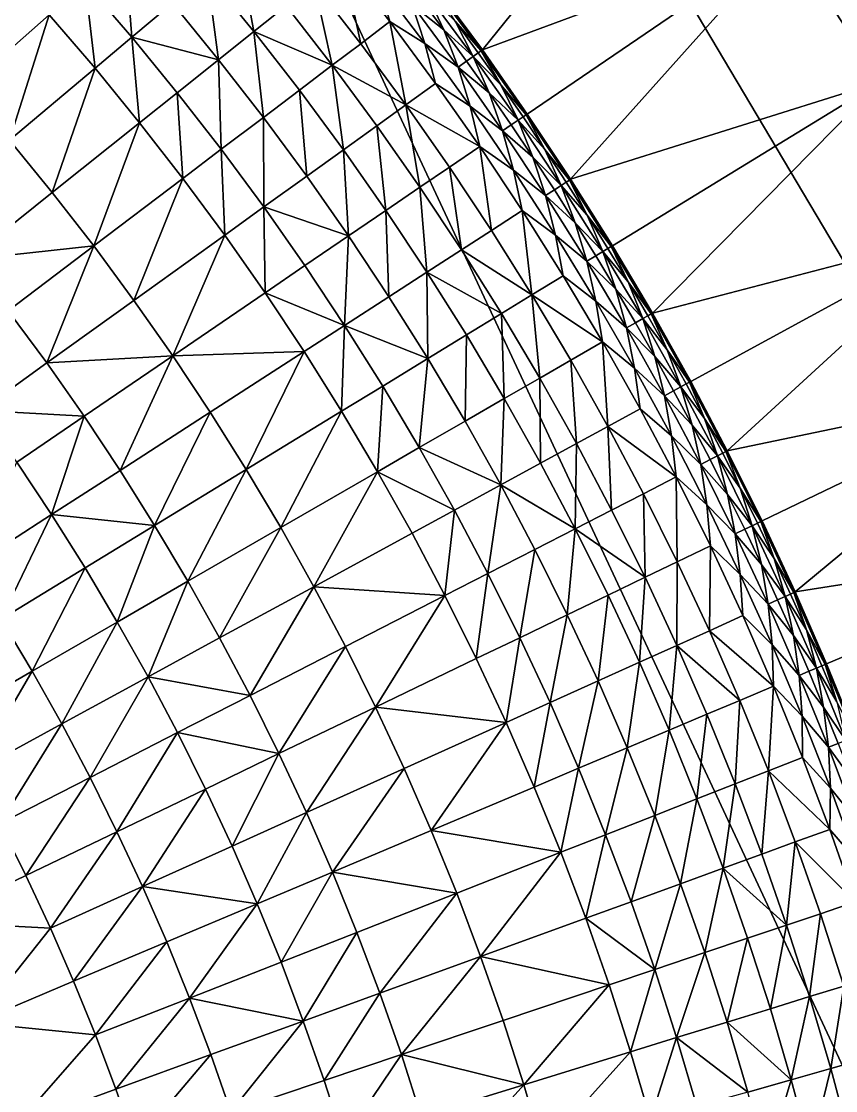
# Model space of a CAD drawing. Header units: millimetres. Extents: x -3750 to 5350, y -3750 to 3750.
# Drawn here: x 1663 to 2311, y 632 to 1482 of the extents above; entities that cross this region are included whole.
import ezdxf

# ---------------------------------------------------------------- set-up
doc = ezdxf.new("R2010")
doc.units = ezdxf.units.MM
doc.header["$MEASUREMENT"] = 0
doc.layers.add('MESH_3D', color=2, linetype='CONTINUOUS')

msp = doc.modelspace()

# ---------------------------------------------------------------- linework, layer by layer
at = {"layer": 'MESH_3D'}
for points in [[(925.34, 3634.04, 32500), (-2410.45, 2872.67, 32500), (3378.63, -1627.06, 32500)], [(925.34, 3634.04, 32500), (3634.04, -925.34, 32500), (3745.34, -186.92, 32500)], [(925.34, 3634.04, 32500), (3378.63, -1627.06, 32500), (3634.04, -925.34, 32500)], [(2618.39, 2684.5, 32500), (925.34, 3634.04, 32500), (3745.34, -186.92, 32500)], [(3378.63, -1627.06, 32500), (-2410.45, 2872.67, 32500), (-1955.38, -3199.84, 32500)], [(2478.72, 1689.96, 24400), (2346.55, 1433.95, 24200), (2272.16, 1549.13, 24200)], [(2192.11, 1660.46, 24200), (2029.85, 1459.36, 24000), (1992.83, 1509.51, 24000)], [(2192.11, 1660.46, 24200), (2272.16, 1549.13, 24200), (2029.85, 1459.36, 24000)], [(2272.16, 1549.13, 24200), (2065.6, 1408.3, 24000), (2029.85, 1459.36, 24000)], [(2272.16, 1549.13, 24200), (2100.06, 1356.37, 24000), (2065.6, 1408.3, 24000)], [(2272.16, 1549.13, 24200), (2346.55, 1433.95, 24200), (2100.06, 1356.37, 24000)], [(1745.45, 1540.36, -455.71), (1751.13, 1469.38, -506.08), (1713.96, 1512.58, -506.08)], [(1745.45, 1540.36, -455.71), (1783.31, 1496.37, -455.71), (1751.13, 1469.38, -506.08)], [(1835.92, 1540.52, -355.73), (1848.19, 1473.88, -406.77), (1810.87, 1519.5, -406.77)], [(1835.92, 1540.52, -355.73), (1873.76, 1494.27, -355.73), (1848.19, 1473.88, -406.77)], [(1647.63, 1528.77, -547.31), (1685.23, 1487.22, -547.31), (1618.53, 1428.36, -630.5)], [(1918.79, 1530.18, -238.11), (1933.07, 1464.24, -303.82), (1895.97, 1511.98, -303.82)], [(1918.79, 1530.18, -238.11), (1956.34, 1481.87, -238.11), (1933.07, 1464.24, -303.82)], [(1947.07, 1513.41, -205.25), (1956.34, 1481.87, -238.11), (1918.79, 1530.18, -238.11)], [(1810.87, 1519.5, -406.77), (1820.06, 1451.45, -455.71), (1783.31, 1496.37, -455.71)], [(1810.87, 1519.5, -406.77), (1848.19, 1473.88, -406.77), (1820.06, 1451.45, -455.71)], [(1713.96, 1512.58, -506.08), (1721.78, 1444.74, -547.31), (1685.23, 1487.22, -547.31)], [(1713.96, 1512.58, -506.08), (1751.13, 1469.38, -506.08), (1721.78, 1444.74, -547.31)], [(1895.97, 1511.98, -303.82), (1910.43, 1447.1, -355.73), (1873.76, 1494.27, -355.73)], [(1895.97, 1511.98, -303.82), (1933.07, 1464.24, -303.82), (1910.43, 1447.1, -355.73)], [(1947.07, 1513.41, -205.25), (1984.19, 1464.4, -205.25), (1956.34, 1481.87, -238.11)], [(1947.07, 1513.41, -205.25), (1973.91, 1495.18, -171.85), (1984.19, 1464.4, -205.25)], [(1991.89, 1508.8, -38.42), (1992.83, 1509.51), (2029.85, 1459.36)], [(1991.89, 1508.8, -38.42), (2029.85, 1459.36), (2028.89, 1458.67, -38.42)], [(2008.16, 1482.09, -71.93), (1991.89, 1508.8, -38.42), (2028.89, 1458.67, -38.42)], [(1992.83, 1509.51, 24000), (2029.85, 1459.36), (1992.83, 1509.51)], [(1992.83, 1509.51, 24000), (2029.85, 1459.36, 24000), (2029.85, 1459.36)], [(1980.52, 1500.18, -138.74), (1999.07, 1475.38, -138.74), (1973.91, 1495.18, -171.85)], [(1980.52, 1500.18, -138.74), (1985.75, 1504.15, -105.25), (1999.07, 1475.38, -138.74)], [(1999.07, 1475.38, -138.74), (1985.75, 1504.15, -105.25), (2022.64, 1454.18, -105.25)], [(2008.16, 1482.09, -71.93), (2022.64, 1454.18, -105.25), (1985.75, 1504.15, -105.25)], [(1783.31, 1496.37, -455.71), (1820.06, 1451.45, -455.71), (1751.13, 1469.38, -506.08)], [(1873.76, 1494.27, -355.73), (1910.43, 1447.1, -355.73), (1848.19, 1473.88, -406.77)], [(1984.19, 1464.4, -205.25), (1973.91, 1495.18, -171.85), (2010.57, 1445.5, -171.85)], [(1999.07, 1475.38, -138.74), (2010.57, 1445.5, -171.85), (1973.91, 1495.18, -171.85)], [(1685.23, 1487.22, -547.31), (1653.64, 1387.57, -630.5), (1618.53, 1428.36, -630.5)], [(1685.23, 1487.22, -547.31), (1721.78, 1444.74, -547.31), (1653.64, 1387.57, -630.5)], [(1956.34, 1481.87, -238.11), (1968.97, 1415.6, -303.82), (1933.07, 1464.24, -303.82)], [(1956.34, 1481.87, -238.11), (1992.68, 1432.64, -238.11), (1968.97, 1415.6, -303.82)], [(1984.19, 1464.4, -205.25), (1992.68, 1432.64, -238.11), (1956.34, 1481.87, -238.11)], [(2008.16, 1482.09, -71.93), (2028.89, 1458.67, -38.42), (2026.48, 1456.94, -71.93)], [(2008.16, 1482.09, -71.93), (2026.48, 1456.94, -71.93), (2022.64, 1454.18, -105.25)], [(1848.19, 1473.88, -406.77), (1855.68, 1405.62, -455.71), (1820.06, 1451.45, -455.71)], [(1848.19, 1473.88, -406.77), (1884.36, 1427.35, -406.77), (1855.68, 1405.62, -455.71)], [(1910.43, 1447.1, -355.73), (1884.36, 1427.35, -406.77), (1848.19, 1473.88, -406.77)], [(1999.07, 1475.38, -138.74), (2017.3, 1450.34, -138.74), (2010.57, 1445.5, -171.85)], [(1999.07, 1475.38, -138.74), (2022.64, 1454.18, -105.25), (2017.3, 1450.34, -138.74)], [(1751.13, 1469.38, -506.08), (1757.26, 1401.37, -547.31), (1721.78, 1444.74, -547.31)], [(1751.13, 1469.38, -506.08), (1787.22, 1425.26, -506.08), (1757.26, 1401.37, -547.31)], [(1820.06, 1451.45, -455.71), (1787.22, 1425.26, -506.08), (1751.13, 1469.38, -506.08)], [(1933.07, 1464.24, -303.82), (1968.97, 1415.6, -303.82), (1910.43, 1447.1, -355.73)], [(1984.19, 1464.4, -205.25), (2010.57, 1445.5, -171.85), (2020.08, 1414.48, -205.25)], [(1984.19, 1464.4, -205.25), (2020.08, 1414.48, -205.25), (1992.68, 1432.64, -238.11)], [(2017.3, 1450.34, -138.74), (2022.64, 1454.18, -105.25), (2035.23, 1425.08, -138.74)], [(2026.48, 1456.94, -71.93), (2044.49, 1431.56, -71.93), (2022.64, 1454.18, -105.25)], [(2035.23, 1425.08, -138.74), (2022.64, 1454.18, -105.25), (2058.26, 1403.3, -105.25)], [(2044.49, 1431.56, -71.93), (2058.26, 1403.3, -105.25), (2022.64, 1454.18, -105.25)], [(2026.48, 1456.94, -71.93), (2028.89, 1458.67, -38.42), (2044.49, 1431.56, -71.93)], [(2028.89, 1458.67, -38.42), (2029.85, 1459.36), (2065.6, 1408.3)], [(2028.89, 1458.67, -38.42), (2065.6, 1408.3), (2064.62, 1407.63, -38.42)], [(2044.49, 1431.56, -71.93), (2028.89, 1458.67, -38.42), (2064.62, 1407.63, -38.42)], [(2065.6, 1408.3, 24000), (2065.6, 1408.3), (2029.85, 1459.36)], [(2029.85, 1459.36, 24000), (2065.6, 1408.3, 24000), (2029.85, 1459.36)], [(1820.06, 1451.45, -455.71), (1822.2, 1380.26, -506.08), (1787.22, 1425.26, -506.08)], [(1820.06, 1451.45, -455.71), (1855.68, 1405.62, -455.71), (1822.2, 1380.26, -506.08)], [(1910.43, 1447.1, -355.73), (1919.36, 1379.93, -406.77), (1884.36, 1427.35, -406.77)], [(1910.43, 1447.1, -355.73), (1945.91, 1399.02, -355.73), (1919.36, 1379.93, -406.77)], [(1968.97, 1415.6, -303.82), (1945.91, 1399.02, -355.73), (1910.43, 1447.1, -355.73)], [(2017.3, 1450.34, -138.74), (2035.23, 1425.08, -138.74), (2010.57, 1445.5, -171.85)], [(1721.78, 1444.74, -547.31), (1687.72, 1345.91, -630.5), (1653.64, 1387.57, -630.5)], [(1721.78, 1444.74, -547.31), (1757.26, 1401.37, -547.31), (1687.72, 1345.91, -630.5)], [(2020.08, 1414.48, -205.25), (2010.57, 1445.5, -171.85), (2045.98, 1394.93, -171.85)], [(2035.23, 1425.08, -138.74), (2045.98, 1394.93, -171.85), (2010.57, 1445.5, -171.85)], [(1992.68, 1432.64, -238.11), (2027.78, 1382.51, -238.11), (1968.97, 1415.6, -303.82)], [(2020.08, 1414.48, -205.25), (2027.78, 1382.51, -238.11), (1992.68, 1432.64, -238.11)], [(2044.49, 1431.56, -71.93), (2064.62, 1407.63, -38.42), (2062.17, 1405.97, -71.93)], [(2044.49, 1431.56, -71.93), (2062.17, 1405.97, -71.93), (2058.26, 1403.3, -105.25)], [(2346.55, 1433.95, 24200), (2133.23, 1303.59, 24000), (2100.06, 1356.37, 24000)], [(2346.55, 1433.95, 24200), (2165.06, 1250, 24000), (2133.23, 1303.59, 24000)], [(2346.55, 1433.95, 24200), (2415.11, 1315.2, 24200), (2165.06, 1250, 24000)], [(1787.22, 1425.26, -506.08), (1791.65, 1357.13, -547.31), (1757.26, 1401.37, -547.31)], [(1787.22, 1425.26, -506.08), (1822.2, 1380.26, -506.08), (1791.65, 1357.13, -547.31)], [(1884.36, 1427.35, -406.77), (1890.14, 1358.92, -455.71), (1855.68, 1405.62, -455.71)], [(1884.36, 1427.35, -406.77), (1919.36, 1379.93, -406.77), (1890.14, 1358.92, -455.71)], [(2035.23, 1425.08, -138.74), (2058.26, 1403.3, -105.25), (2052.83, 1399.6, -138.74)], [(2035.23, 1425.08, -138.74), (2052.83, 1399.6, -138.74), (2045.98, 1394.93, -171.85)], [(1968.97, 1415.6, -303.82), (1980.19, 1350.07, -355.73), (1945.91, 1399.02, -355.73)], [(1968.97, 1415.6, -303.82), (2003.65, 1366.07, -303.82), (1980.19, 1350.07, -355.73)], [(2027.78, 1382.51, -238.11), (2003.65, 1366.07, -303.82), (1968.97, 1415.6, -303.82)], [(2020.08, 1414.48, -205.25), (2054.72, 1363.68, -205.25), (2027.78, 1382.51, -238.11)], [(2020.08, 1414.48, -205.25), (2045.98, 1394.93, -171.85), (2054.72, 1363.68, -205.25)], [(1855.68, 1405.62, -455.71), (1856.04, 1334.4, -506.08), (1822.2, 1380.26, -506.08)], [(1855.68, 1405.62, -455.71), (1890.14, 1358.92, -455.71), (1856.04, 1334.4, -506.08)], [(2052.83, 1399.6, -138.74), (2058.26, 1403.3, -105.25), (2070.12, 1373.9, -138.74)], [(2062.17, 1405.97, -71.93), (2079.54, 1380.15, -71.93), (2058.26, 1403.3, -105.25)], [(2070.12, 1373.9, -138.74), (2058.26, 1403.3, -105.25), (2092.61, 1351.55, -105.25)], [(2079.54, 1380.15, -71.93), (2092.61, 1351.55, -105.25), (2058.26, 1403.3, -105.25)], [(2062.17, 1405.97, -71.93), (2064.62, 1407.63, -38.42), (2079.54, 1380.15, -71.93)], [(2064.62, 1407.63, -38.42), (2065.6, 1408.3), (2100.06, 1356.37)], [(2064.62, 1407.63, -38.42), (2100.06, 1356.37), (2099.07, 1355.73, -38.42)], [(2079.54, 1380.15, -71.93), (2064.62, 1407.63, -38.42), (2099.07, 1355.73, -38.42)], [(2065.6, 1408.3, 24000), (2100.06, 1356.37), (2065.6, 1408.3)], [(2065.6, 1408.3, 24000), (2100.06, 1356.37, 24000), (2100.06, 1356.37)], [(1757.26, 1401.37, -547.31), (1720.75, 1303.42, -630.5), (1687.72, 1345.91, -630.5)], [(1757.26, 1401.37, -547.31), (1791.65, 1357.13, -547.31), (1720.75, 1303.42, -630.5)], [(1945.91, 1399.02, -355.73), (1953.17, 1331.65, -406.77), (1919.36, 1379.93, -406.77)], [(1945.91, 1399.02, -355.73), (1980.19, 1350.07, -355.73), (1953.17, 1331.65, -406.77)], [(2052.83, 1399.6, -138.74), (2070.12, 1373.9, -138.74), (2045.98, 1394.93, -171.85)], [(2054.72, 1363.68, -205.25), (2045.98, 1394.93, -171.85), (2080.12, 1343.49, -171.85)], [(2070.12, 1373.9, -138.74), (2080.12, 1343.49, -171.85), (2045.98, 1394.93, -171.85)], [(1653.64, 1387.57, -630.5), (1687.72, 1345.91, -630.5), (1621.03, 1292.73, -698.41)], [(1822.2, 1380.26, -506.08), (1824.93, 1312.04, -547.31), (1791.65, 1357.13, -547.31)], [(1822.2, 1380.26, -506.08), (1856.04, 1334.4, -506.08), (1824.93, 1312.04, -547.31)], [(1919.36, 1379.93, -406.77), (1923.43, 1311.37, -455.71), (1890.14, 1358.92, -455.71)], [(1919.36, 1379.93, -406.77), (1953.17, 1331.65, -406.77), (1923.43, 1311.37, -455.71)], [(2027.78, 1382.51, -238.11), (2037.09, 1315.69, -303.82), (2003.65, 1366.07, -303.82)], [(2027.78, 1382.51, -238.11), (2061.61, 1331.53, -238.11), (2037.09, 1315.69, -303.82)], [(2054.72, 1363.68, -205.25), (2061.61, 1331.53, -238.11), (2027.78, 1382.51, -238.11)], [(2079.54, 1380.15, -71.93), (2096.58, 1354.12, -71.93), (2092.61, 1351.55, -105.25)], [(2079.54, 1380.15, -71.93), (2099.07, 1355.73, -38.42), (2096.58, 1354.12, -71.93)], [(2070.12, 1373.9, -138.74), (2092.61, 1351.55, -105.25), (2087.09, 1347.98, -138.74)], [(2070.12, 1373.9, -138.74), (2087.09, 1347.98, -138.74), (2080.12, 1343.49, -171.85)], [(2003.65, 1366.07, -303.82), (2013.23, 1300.28, -355.73), (1980.19, 1350.07, -355.73)], [(2003.65, 1366.07, -303.82), (2037.09, 1315.69, -303.82), (2013.23, 1300.28, -355.73)], [(2054.72, 1363.68, -205.25), (2088.08, 1312.03, -205.25), (2061.61, 1331.53, -238.11)], [(2054.72, 1363.68, -205.25), (2080.12, 1343.49, -171.85), (2088.08, 1312.03, -205.25)], [(1791.65, 1357.13, -547.31), (1752.71, 1260.11, -630.5), (1720.75, 1303.42, -630.5)], [(1791.65, 1357.13, -547.31), (1824.93, 1312.04, -547.31), (1752.71, 1260.11, -630.5)], [(1890.14, 1358.92, -455.71), (1923.43, 1311.37, -455.71), (1856.04, 1334.4, -506.08)], [(2096.58, 1354.12, -71.93), (2113.3, 1327.88, -71.93), (2092.61, 1351.55, -105.25)], [(2096.58, 1354.12, -71.93), (2099.07, 1355.73, -38.42), (2113.3, 1327.88, -71.93)], [(2099.07, 1355.73, -38.42), (2100.06, 1356.37), (2132.22, 1302.97, -38.42)], [(2113.3, 1327.88, -71.93), (2099.07, 1355.73, -38.42), (2132.22, 1302.97, -38.42)], [(2132.22, 1302.97, -38.42), (2100.06, 1356.37), (2133.23, 1303.59)], [(2133.23, 1303.59, 24000), (2133.23, 1303.59), (2100.06, 1356.37)], [(2100.06, 1356.37, 24000), (2133.23, 1303.59, 24000), (2100.06, 1356.37)], [(1687.72, 1345.91, -630.5), (1720.75, 1303.42, -630.5), (1621.03, 1292.73, -698.41)], [(1980.19, 1350.07, -355.73), (1985.76, 1282.54, -406.77), (1953.17, 1331.65, -406.77)], [(1980.19, 1350.07, -355.73), (2013.23, 1300.28, -355.73), (1985.76, 1282.54, -406.77)], [(2087.09, 1347.98, -138.74), (2103.73, 1321.86, -138.74), (2080.12, 1343.49, -171.85)], [(2087.09, 1347.98, -138.74), (2092.61, 1351.55, -105.25), (2103.73, 1321.86, -138.74)], [(2103.73, 1321.86, -138.74), (2092.61, 1351.55, -105.25), (2125.65, 1298.96, -105.25)], [(2113.3, 1327.88, -71.93), (2125.65, 1298.96, -105.25), (2092.61, 1351.55, -105.25)], [(2088.08, 1312.03, -205.25), (2080.12, 1343.49, -171.85), (2112.97, 1291.21, -171.85)], [(2103.73, 1321.86, -138.74), (2112.97, 1291.21, -171.85), (2080.12, 1343.49, -171.85)], [(1856.04, 1334.4, -506.08), (1857.07, 1266.13, -547.31), (1824.93, 1312.04, -547.31)], [(1856.04, 1334.4, -506.08), (1888.73, 1287.72, -506.08), (1857.07, 1266.13, -547.31)], [(1923.43, 1311.37, -455.71), (1888.73, 1287.72, -506.08), (1856.04, 1334.4, -506.08)], [(1953.17, 1331.65, -406.77), (1955.53, 1263.01, -455.71), (1923.43, 1311.37, -455.71)], [(1953.17, 1331.65, -406.77), (1985.76, 1282.54, -406.77), (1955.53, 1263.01, -455.71)], [(2061.61, 1331.53, -238.11), (2069.26, 1264.5, -303.82), (2037.09, 1315.69, -303.82)], [(2061.61, 1331.53, -238.11), (2094.17, 1279.72, -238.11), (2069.26, 1264.5, -303.82)], [(2088.08, 1312.03, -205.25), (2094.17, 1279.72, -238.11), (2061.61, 1331.53, -238.11)], [(2113.3, 1327.88, -71.93), (2132.22, 1302.97, -38.42), (2129.69, 1301.43, -71.93)], [(2113.3, 1327.88, -71.93), (2129.69, 1301.43, -71.93), (2125.65, 1298.96, -105.25)], [(2103.73, 1321.86, -138.74), (2125.65, 1298.96, -105.25), (2120.05, 1295.53, -138.74)], [(2103.73, 1321.86, -138.74), (2120.05, 1295.53, -138.74), (2112.97, 1291.21, -171.85)], [(1824.93, 1312.04, -547.31), (1783.58, 1216.02, -630.5), (1752.71, 1260.11, -630.5)], [(1824.93, 1312.04, -547.31), (1857.07, 1266.13, -547.31), (1783.58, 1216.02, -630.5)], [(1923.43, 1311.37, -455.71), (1920.25, 1240.23, -506.08), (1888.73, 1287.72, -506.08)], [(1923.43, 1311.37, -455.71), (1955.53, 1263.01, -455.71), (1920.25, 1240.23, -506.08)], [(2037.09, 1315.69, -303.82), (2069.26, 1264.5, -303.82), (2013.23, 1300.28, -355.73)], [(2088.08, 1312.03, -205.25), (2120.14, 1259.56, -205.25), (2094.17, 1279.72, -238.11)], [(2088.08, 1312.03, -205.25), (2112.97, 1291.21, -171.85), (2120.14, 1259.56, -205.25)], [(2415.11, 1315.2, 24200), (2195.55, 1195.63, 24000), (2165.06, 1250, 24000)], [(2415.11, 1315.2, 24200), (2224.68, 1140.53, 24000), (2195.55, 1195.63, 24000)], [(2415.11, 1315.2, 24200), (2477.66, 1193.18, 24200), (2224.68, 1140.53, 24000)], [(1720.75, 1303.42, -630.5), (1652.75, 1251.91, -698.41), (1621.03, 1292.73, -698.41)], [(1720.75, 1303.42, -630.5), (1683.45, 1210.32, -698.41), (1652.75, 1251.91, -698.41)], [(1720.75, 1303.42, -630.5), (1752.71, 1260.11, -630.5), (1683.45, 1210.32, -698.41)], [(2129.69, 1301.43, -71.93), (2145.75, 1274.78, -71.93), (2125.65, 1298.96, -105.25)], [(2129.69, 1301.43, -71.93), (2132.22, 1302.97, -38.42), (2145.75, 1274.78, -71.93)], [(2132.22, 1302.97, -38.42), (2133.23, 1303.59), (2165.06, 1250)], [(2132.22, 1302.97, -38.42), (2165.06, 1250), (2164.04, 1249.41, -38.42)], [(2145.75, 1274.78, -71.93), (2132.22, 1302.97, -38.42), (2164.04, 1249.41, -38.42)], [(2133.23, 1303.59, 24000), (2165.06, 1250, 24000), (2165.06, 1250)], [(2133.23, 1303.59, 24000), (2165.06, 1250), (2133.23, 1303.59)], [(2013.23, 1300.28, -355.73), (2045.02, 1249.69, -355.73), (1985.76, 1282.54, -406.77)], [(2069.26, 1264.5, -303.82), (2045.02, 1249.69, -355.73), (2013.23, 1300.28, -355.73)], [(2120.05, 1295.53, -138.74), (2136.03, 1269, -138.74), (2112.97, 1291.21, -171.85)], [(2120.05, 1295.53, -138.74), (2125.65, 1298.96, -105.25), (2136.03, 1269, -138.74)], [(2136.03, 1269, -138.74), (2125.65, 1298.96, -105.25), (2157.38, 1245.56, -105.25)], [(2145.75, 1274.78, -71.93), (2157.38, 1245.56, -105.25), (2125.65, 1298.96, -105.25)], [(1888.73, 1287.72, -506.08), (1920.25, 1240.23, -506.08), (1857.07, 1266.13, -547.31)], [(2120.14, 1259.56, -205.25), (2112.97, 1291.21, -171.85), (2144.5, 1238.13, -171.85)], [(2136.03, 1269, -138.74), (2144.5, 1238.13, -171.85), (2112.97, 1291.21, -171.85)], [(1985.76, 1282.54, -406.77), (1986.41, 1213.87, -455.71), (1955.53, 1263.01, -455.71)], [(1985.76, 1282.54, -406.77), (2017.12, 1232.63, -406.77), (1986.41, 1213.87, -455.71)], [(2045.02, 1249.69, -355.73), (2017.12, 1232.63, -406.77), (1985.76, 1282.54, -406.77)], [(2094.17, 1279.72, -238.11), (2125.42, 1227.11, -238.11), (2069.26, 1264.5, -303.82)], [(2120.14, 1259.56, -205.25), (2125.42, 1227.11, -238.11), (2094.17, 1279.72, -238.11)], [(2136.03, 1269, -138.74), (2151.69, 1242.28, -138.74), (2144.5, 1238.13, -171.85)], [(2136.03, 1269, -138.74), (2157.38, 1245.56, -105.25), (2151.69, 1242.28, -138.74)], [(2145.75, 1274.78, -71.93), (2164.04, 1249.41, -38.42), (2161.48, 1247.93, -71.93)], [(2145.75, 1274.78, -71.93), (2161.48, 1247.93, -71.93), (2157.38, 1245.56, -105.25)], [(1752.71, 1260.11, -630.5), (1783.58, 1216.02, -630.5), (1683.45, 1210.32, -698.41)], [(1857.07, 1266.13, -547.31), (1888.06, 1219.44, -547.31), (1783.58, 1216.02, -630.5)], [(1920.25, 1240.23, -506.08), (1888.06, 1219.44, -547.31), (1857.07, 1266.13, -547.31)], [(1955.53, 1263.01, -455.71), (1986.41, 1213.87, -455.71), (1920.25, 1240.23, -506.08)], [(2069.26, 1264.5, -303.82), (2075.54, 1198.31, -355.73), (2045.02, 1249.69, -355.73)], [(2069.26, 1264.5, -303.82), (2100.14, 1212.52, -303.82), (2075.54, 1198.31, -355.73)], [(2125.42, 1227.11, -238.11), (2100.14, 1212.52, -303.82), (2069.26, 1264.5, -303.82)], [(2120.14, 1259.56, -205.25), (2144.5, 1238.13, -171.85), (2150.88, 1206.31, -205.25)], [(2120.14, 1259.56, -205.25), (2150.88, 1206.31, -205.25), (2125.42, 1227.11, -238.11)], [(1652.75, 1251.91, -698.41), (1683.45, 1210.32, -698.41), (1630.84, 1172.49, -744.25)], [(2045.02, 1249.69, -355.73), (2047.22, 1181.96, -406.77), (2017.12, 1232.63, -406.77)], [(2045.02, 1249.69, -355.73), (2075.54, 1198.31, -355.73), (2047.22, 1181.96, -406.77)], [(2151.69, 1242.28, -138.74), (2167, 1215.36, -138.74), (2144.5, 1238.13, -171.85)], [(2151.69, 1242.28, -138.74), (2157.38, 1245.56, -105.25), (2167, 1215.36, -138.74)], [(2161.48, 1247.93, -71.93), (2176.86, 1220.89, -71.93), (2157.38, 1245.56, -105.25)], [(2167, 1215.36, -138.74), (2157.38, 1245.56, -105.25), (2187.76, 1191.39, -105.25)], [(2176.86, 1220.89, -71.93), (2187.76, 1191.39, -105.25), (2157.38, 1245.56, -105.25)], [(2161.48, 1247.93, -71.93), (2164.04, 1249.41, -38.42), (2176.86, 1220.89, -71.93)], [(2164.04, 1249.41, -38.42), (2165.06, 1250), (2195.55, 1195.63)], [(2164.04, 1249.41, -38.42), (2195.55, 1195.63), (2194.52, 1195.07, -38.42)], [(2176.86, 1220.89, -71.93), (2164.04, 1249.41, -38.42), (2194.52, 1195.07, -38.42)], [(2195.55, 1195.63, 24000), (2195.55, 1195.63), (2165.06, 1250)], [(2165.06, 1250, 24000), (2195.55, 1195.63, 24000), (2165.06, 1250)], [(1920.25, 1240.23, -506.08), (1917.88, 1171.99, -547.31), (1888.06, 1219.44, -547.31)], [(1920.25, 1240.23, -506.08), (1950.57, 1191.97, -506.08), (1917.88, 1171.99, -547.31)], [(1986.41, 1213.87, -455.71), (1950.57, 1191.97, -506.08), (1920.25, 1240.23, -506.08)], [(2150.88, 1206.31, -205.25), (2144.5, 1238.13, -171.85), (2174.71, 1184.28, -171.85)], [(2167, 1215.36, -138.74), (2174.71, 1184.28, -171.85), (2144.5, 1238.13, -171.85)], [(2017.12, 1232.63, -406.77), (2016.05, 1163.97, -455.71), (1986.41, 1213.87, -455.71)], [(2017.12, 1232.63, -406.77), (2047.22, 1181.96, -406.77), (2016.05, 1163.97, -455.71)], [(2125.42, 1227.11, -238.11), (2129.71, 1159.78, -303.82), (2100.14, 1212.52, -303.82)], [(2125.42, 1227.11, -238.11), (2155.35, 1173.74, -238.11), (2129.71, 1159.78, -303.82)], [(2150.88, 1206.31, -205.25), (2155.35, 1173.74, -238.11), (2125.42, 1227.11, -238.11)], [(1783.58, 1216.02, -630.5), (1713.1, 1167.97, -698.41), (1683.45, 1210.32, -698.41)], [(1783.58, 1216.02, -630.5), (1741.69, 1124.9, -698.41), (1713.1, 1167.97, -698.41)], [(1783.58, 1216.02, -630.5), (1813.34, 1171.18, -630.5), (1741.69, 1124.9, -698.41)], [(1888.06, 1219.44, -547.31), (1813.34, 1171.18, -630.5), (1783.58, 1216.02, -630.5)], [(1888.06, 1219.44, -547.31), (1841.97, 1125.61, -630.5), (1813.34, 1171.18, -630.5)], [(1888.06, 1219.44, -547.31), (1917.88, 1171.99, -547.31), (1841.97, 1125.61, -630.5)], [(2176.86, 1220.89, -71.93), (2191.92, 1193.65, -71.93), (2187.76, 1191.39, -105.25)], [(2176.86, 1220.89, -71.93), (2194.52, 1195.07, -38.42), (2191.92, 1193.65, -71.93)], [(1683.45, 1210.32, -698.41), (1713.1, 1167.97, -698.41), (1630.84, 1172.49, -744.25)], [(1986.41, 1213.87, -455.71), (1979.68, 1142.97, -506.08), (1950.57, 1191.97, -506.08)], [(1986.41, 1213.87, -455.71), (2016.05, 1163.97, -455.71), (1979.68, 1142.97, -506.08)], [(2100.14, 1212.52, -303.82), (2104.77, 1146.2, -355.73), (2075.54, 1198.31, -355.73)], [(2100.14, 1212.52, -303.82), (2129.71, 1159.78, -303.82), (2104.77, 1146.2, -355.73)], [(2167, 1215.36, -138.74), (2181.99, 1188.25, -138.74), (2174.71, 1184.28, -171.85)], [(2167, 1215.36, -138.74), (2187.76, 1191.39, -105.25), (2181.99, 1188.25, -138.74)], [(2150.88, 1206.31, -205.25), (2180.29, 1152.32, -205.25), (2155.35, 1173.74, -238.11)], [(2150.88, 1206.31, -205.25), (2174.71, 1184.28, -171.85), (2180.29, 1152.32, -205.25)], [(1950.57, 1191.97, -506.08), (1946.5, 1123.81, -547.31), (1917.88, 1171.99, -547.31)], [(1950.57, 1191.97, -506.08), (1979.68, 1142.97, -506.08), (1946.5, 1123.81, -547.31)], [(2075.54, 1198.31, -355.73), (2076.05, 1130.56, -406.77), (2047.22, 1181.96, -406.77)], [(2075.54, 1198.31, -355.73), (2104.77, 1146.2, -355.73), (2076.05, 1130.56, -406.77)], [(2181.99, 1188.25, -138.74), (2187.76, 1191.39, -105.25), (2196.63, 1160.95, -138.74)], [(2191.92, 1193.65, -71.93), (2206.63, 1166.24, -71.93), (2187.76, 1191.39, -105.25)], [(2196.63, 1160.95, -138.74), (2187.76, 1191.39, -105.25), (2216.78, 1136.48, -105.25)], [(2206.63, 1166.24, -71.93), (2216.78, 1136.48, -105.25), (2187.76, 1191.39, -105.25)], [(2191.92, 1193.65, -71.93), (2194.52, 1195.07, -38.42), (2206.63, 1166.24, -71.93)], [(2194.52, 1195.07, -38.42), (2195.55, 1195.63), (2224.68, 1140.53)], [(2194.52, 1195.07, -38.42), (2224.68, 1140.53), (2223.63, 1139.99, -38.42)], [(2206.63, 1166.24, -71.93), (2194.52, 1195.07, -38.42), (2223.63, 1139.99, -38.42)], [(2195.55, 1195.63, 24000), (2224.68, 1140.53, 24000), (2224.68, 1140.53)], [(2195.55, 1195.63, 24000), (2224.68, 1140.53), (2195.55, 1195.63)], [(2477.66, 1193.18, 24200), (2252.42, 1084.71, 24000), (2224.68, 1140.53, 24000)], [(2477.66, 1193.18, 24200), (2278.76, 1028.22, 24000), (2252.42, 1084.71, 24000)], [(2477.66, 1193.18, 24200), (2534.06, 1068.2, 24200), (2278.76, 1028.22, 24000)], [(2181.99, 1188.25, -138.74), (2196.63, 1160.95, -138.74), (2174.71, 1184.28, -171.85)], [(2180.29, 1152.32, -205.25), (2174.71, 1184.28, -171.85), (2203.55, 1129.7, -171.85)], [(2196.63, 1160.95, -138.74), (2203.55, 1129.7, -171.85), (2174.71, 1184.28, -171.85)], [(2047.22, 1181.96, -406.77), (2044.45, 1113.35, -455.71), (2016.05, 1163.97, -455.71)], [(2047.22, 1181.96, -406.77), (2076.05, 1130.56, -406.77), (2044.45, 1113.35, -455.71)], [(2155.35, 1173.74, -238.11), (2183.95, 1119.64, -238.11), (2129.71, 1159.78, -303.82)], [(2180.29, 1152.32, -205.25), (2183.95, 1119.64, -238.11), (2155.35, 1173.74, -238.11)], [(1713.1, 1167.97, -698.41), (1659.56, 1131.47, -744.25), (1630.84, 1172.49, -744.25)], [(1713.1, 1167.97, -698.41), (1687.25, 1089.74, -744.25), (1659.56, 1131.47, -744.25)], [(1713.1, 1167.97, -698.41), (1741.69, 1124.9, -698.41), (1687.25, 1089.74, -744.25)], [(1813.34, 1171.18, -630.5), (1769.19, 1081.13, -698.41), (1741.69, 1124.9, -698.41)], [(1813.34, 1171.18, -630.5), (1841.97, 1125.61, -630.5), (1769.19, 1081.13, -698.41)], [(1917.88, 1171.99, -547.31), (1869.46, 1079.34, -630.5), (1841.97, 1125.61, -630.5)], [(1917.88, 1171.99, -547.31), (1946.5, 1123.81, -547.31), (1869.46, 1079.34, -630.5)], [(2206.63, 1166.24, -71.93), (2220.99, 1138.64, -71.93), (2216.78, 1136.48, -105.25)], [(2206.63, 1166.24, -71.93), (2223.63, 1139.99, -38.42), (2220.99, 1138.64, -71.93)], [(2016.05, 1163.97, -455.71), (2044.45, 1113.35, -455.71), (1979.68, 1142.97, -506.08)], [(2129.71, 1159.78, -303.82), (2132.69, 1093.37, -355.73), (2104.77, 1146.2, -355.73)], [(2129.71, 1159.78, -303.82), (2157.97, 1106.32, -303.82), (2132.69, 1093.37, -355.73)], [(2183.95, 1119.64, -238.11), (2157.97, 1106.32, -303.82), (2129.71, 1159.78, -303.82)], [(2196.63, 1160.95, -138.74), (2216.78, 1136.48, -105.25), (2210.93, 1133.48, -138.74)], [(2196.63, 1160.95, -138.74), (2210.93, 1133.48, -138.74), (2203.55, 1129.7, -171.85)], [(2180.29, 1152.32, -205.25), (2203.55, 1129.7, -171.85), (2208.34, 1097.6, -205.25)], [(2180.29, 1152.32, -205.25), (2208.34, 1097.6, -205.25), (2183.95, 1119.64, -238.11)], [(1979.68, 1142.97, -506.08), (2007.56, 1093.26, -506.08), (1946.5, 1123.81, -547.31)], [(2044.45, 1113.35, -455.71), (2007.56, 1093.26, -506.08), (1979.68, 1142.97, -506.08)], [(2104.77, 1146.2, -355.73), (2103.59, 1078.45, -406.77), (2076.05, 1130.56, -406.77)], [(2104.77, 1146.2, -355.73), (2132.69, 1093.37, -355.73), (2103.59, 1078.45, -406.77)], [(2220.99, 1138.64, -71.93), (2223.63, 1139.99, -38.42), (2235.01, 1110.86, -71.93)], [(2223.63, 1139.99, -38.42), (2224.68, 1140.53), (2252.42, 1084.71)], [(2223.63, 1139.99, -38.42), (2252.42, 1084.71), (2251.36, 1084.2, -38.42)], [(2235.01, 1110.86, -71.93), (2223.63, 1139.99, -38.42), (2251.36, 1084.2, -38.42)], [(2224.68, 1140.53, 24000), (2252.42, 1084.71, 24000), (2252.42, 1084.71)], [(2224.68, 1140.53, 24000), (2252.42, 1084.71), (2224.68, 1140.53)], [(1659.56, 1131.47, -744.25), (1687.25, 1089.74, -744.25), (1621.57, 1047.32, -794.3)], [(2210.93, 1133.48, -138.74), (2224.89, 1105.83, -138.74), (2203.55, 1129.7, -171.85)], [(2210.93, 1133.48, -138.74), (2216.78, 1136.48, -105.25), (2224.89, 1105.83, -138.74)], [(2220.99, 1138.64, -71.93), (2235.01, 1110.86, -71.93), (2216.78, 1136.48, -105.25)], [(2224.89, 1105.83, -138.74), (2216.78, 1136.48, -105.25), (2244.42, 1080.86, -105.25)], [(2235.01, 1110.86, -71.93), (2244.42, 1080.86, -105.25), (2216.78, 1136.48, -105.25)], [(1741.69, 1124.9, -698.41), (1769.19, 1081.13, -698.41), (1687.25, 1089.74, -744.25)], [(1841.97, 1125.61, -630.5), (1795.6, 1036.69, -698.41), (1769.19, 1081.13, -698.41)], [(1841.97, 1125.61, -630.5), (1869.46, 1079.34, -630.5), (1795.6, 1036.69, -698.41)], [(1946.5, 1123.81, -547.31), (1895.79, 1032.39, -630.5), (1869.46, 1079.34, -630.5)], [(1946.5, 1123.81, -547.31), (1973.91, 1074.94, -547.31), (1895.79, 1032.39, -630.5)], [(2007.56, 1093.26, -506.08), (1973.91, 1074.94, -547.31), (1946.5, 1123.81, -547.31)], [(2076.05, 1130.56, -406.77), (2103.59, 1078.45, -406.77), (2044.45, 1113.35, -455.71)], [(2208.34, 1097.6, -205.25), (2203.55, 1129.7, -171.85), (2231.03, 1074.41, -171.85)], [(2224.89, 1105.83, -138.74), (2231.03, 1074.41, -171.85), (2203.55, 1129.7, -171.85)], [(2183.95, 1119.64, -238.11), (2184.88, 1052.18, -303.82), (2157.97, 1106.32, -303.82)], [(2183.95, 1119.64, -238.11), (2211.18, 1064.85, -238.11), (2184.88, 1052.18, -303.82)], [(2208.34, 1097.6, -205.25), (2211.18, 1064.85, -238.11), (2183.95, 1119.64, -238.11)], [(2044.45, 1113.35, -455.71), (2034.2, 1042.87, -506.08), (2007.56, 1093.26, -506.08)], [(2044.45, 1113.35, -455.71), (2071.57, 1062.03, -455.71), (2034.2, 1042.87, -506.08)], [(2103.59, 1078.45, -406.77), (2071.57, 1062.03, -455.71), (2044.45, 1113.35, -455.71)], [(2157.97, 1106.32, -303.82), (2159.29, 1039.86, -355.73), (2132.69, 1093.37, -355.73)], [(2157.97, 1106.32, -303.82), (2184.88, 1052.18, -303.82), (2159.29, 1039.86, -355.73)], [(2224.89, 1105.83, -138.74), (2238.5, 1078.01, -138.74), (2231.03, 1074.41, -171.85)], [(2224.89, 1105.83, -138.74), (2244.42, 1080.86, -105.25), (2238.5, 1078.01, -138.74)], [(2235.01, 1110.86, -71.93), (2248.69, 1082.91, -71.93), (2244.42, 1080.86, -105.25)], [(2235.01, 1110.86, -71.93), (2251.36, 1084.2, -38.42), (2248.69, 1082.91, -71.93)], [(2208.34, 1097.6, -205.25), (2235.02, 1042.2, -205.25), (2211.18, 1064.85, -238.11)], [(2208.34, 1097.6, -205.25), (2231.03, 1074.41, -171.85), (2235.02, 1042.2, -205.25)], [(1687.25, 1089.74, -744.25), (1647.17, 1006.57, -794.3), (1621.57, 1047.32, -794.3)], [(1687.25, 1089.74, -744.25), (1713.9, 1047.34, -744.25), (1647.17, 1006.57, -794.3)], [(1769.19, 1081.13, -698.41), (1713.9, 1047.34, -744.25), (1687.25, 1089.74, -744.25)], [(2007.56, 1093.26, -506.08), (2000.1, 1025.39, -547.31), (1973.91, 1074.94, -547.31)], [(2007.56, 1093.26, -506.08), (2034.2, 1042.87, -506.08), (2000.1, 1025.39, -547.31)], [(2132.69, 1093.37, -355.73), (2159.29, 1039.86, -355.73), (2103.59, 1078.45, -406.77)], [(1769.19, 1081.13, -698.41), (1739.47, 1004.29, -744.25), (1713.9, 1047.34, -744.25)], [(1769.19, 1081.13, -698.41), (1795.6, 1036.69, -698.41), (1739.47, 1004.29, -744.25)], [(2238.5, 1078.01, -138.74), (2244.42, 1080.86, -105.25), (2251.77, 1050.02, -138.74)], [(2248.69, 1082.91, -71.93), (2262.01, 1054.79, -71.93), (2244.42, 1080.86, -105.25)], [(2251.77, 1050.02, -138.74), (2244.42, 1080.86, -105.25), (2270.67, 1024.57, -105.25)], [(2262.01, 1054.79, -71.93), (2270.67, 1024.57, -105.25), (2244.42, 1080.86, -105.25)], [(2248.69, 1082.91, -71.93), (2251.36, 1084.2, -38.42), (2262.01, 1054.79, -71.93)], [(2251.36, 1084.2, -38.42), (2252.42, 1084.71), (2277.69, 1027.73, -38.42)], [(2262.01, 1054.79, -71.93), (2251.36, 1084.2, -38.42), (2277.69, 1027.73, -38.42)], [(2277.69, 1027.73, -38.42), (2252.42, 1084.71), (2278.76, 1028.22)], [(2252.42, 1084.71, 24000), (2278.76, 1028.22, 24000), (2278.76, 1028.22)], [(2252.42, 1084.71, 24000), (2278.76, 1028.22), (2252.42, 1084.71)], [(1869.46, 1079.34, -630.5), (1820.88, 991.6, -698.41), (1795.6, 1036.69, -698.41)], [(1869.46, 1079.34, -630.5), (1895.79, 1032.39, -630.5), (1820.88, 991.6, -698.41)], [(1973.91, 1074.94, -547.31), (2000.1, 1025.39, -547.31), (1895.79, 1032.39, -630.5)], [(2103.59, 1078.45, -406.77), (2097.4, 1010.06, -455.71), (2071.57, 1062.03, -455.71)], [(2103.59, 1078.45, -406.77), (2129.82, 1025.67, -406.77), (2097.4, 1010.06, -455.71)], [(2159.29, 1039.86, -355.73), (2129.82, 1025.67, -406.77), (2103.59, 1078.45, -406.77)], [(2238.5, 1078.01, -138.74), (2251.77, 1050.02, -138.74), (2231.03, 1074.41, -171.85)], [(2235.02, 1042.2, -205.25), (2231.03, 1074.41, -171.85), (2257.13, 1018.45, -171.85)], [(2251.77, 1050.02, -138.74), (2257.13, 1018.45, -171.85), (2231.03, 1074.41, -171.85)], [(2211.18, 1064.85, -238.11), (2210.43, 997.38, -303.82), (2184.88, 1052.18, -303.82)], [(2211.18, 1064.85, -238.11), (2237.04, 1009.39, -238.11), (2210.43, 997.38, -303.82)], [(2235.02, 1042.2, -205.25), (2237.04, 1009.39, -238.11), (2211.18, 1064.85, -238.11)], [(2534.06, 1068.2, 24200), (2303.69, 971.09, 24000), (2278.76, 1028.22, 24000)], [(2534.06, 1068.2, 24200), (2327.18, 913.35, 24000), (2303.69, 971.09, 24000)], [(2071.57, 1062.03, -455.71), (2059.56, 991.83, -506.08), (2034.2, 1042.87, -506.08)], [(2071.57, 1062.03, -455.71), (2097.4, 1010.06, -455.71), (2059.56, 991.83, -506.08)], [(2262.01, 1054.79, -71.93), (2277.69, 1027.73, -38.42), (2274.99, 1026.51, -71.93)], [(2262.01, 1054.79, -71.93), (2274.99, 1026.51, -71.93), (2270.67, 1024.57, -105.25)], [(1713.9, 1047.34, -744.25), (1671.76, 965.19, -794.3), (1647.17, 1006.57, -794.3)], [(1713.9, 1047.34, -744.25), (1739.47, 1004.29, -744.25), (1671.76, 965.19, -794.3)], [(2184.88, 1052.18, -303.82), (2184.54, 985.7, -355.73), (2159.29, 1039.86, -355.73)], [(2184.88, 1052.18, -303.82), (2210.43, 997.38, -303.82), (2184.54, 985.7, -355.73)], [(2251.77, 1050.02, -138.74), (2270.67, 1024.57, -105.25), (2264.68, 1021.86, -138.74)], [(2251.77, 1050.02, -138.74), (2264.68, 1021.86, -138.74), (2257.13, 1018.45, -171.85)], [(2034.2, 1042.87, -506.08), (2025.04, 975.21, -547.31), (2000.1, 1025.39, -547.31)], [(2034.2, 1042.87, -506.08), (2059.56, 991.83, -506.08), (2025.04, 975.21, -547.31)], [(2159.29, 1039.86, -355.73), (2154.73, 972.25, -406.77), (2129.82, 1025.67, -406.77)], [(2159.29, 1039.86, -355.73), (2184.54, 985.7, -355.73), (2154.73, 972.25, -406.77)], [(2235.02, 1042.2, -205.25), (2257.13, 1018.45, -171.85), (2260.3, 986.16, -205.25)], [(2235.02, 1042.2, -205.25), (2260.3, 986.16, -205.25), (2237.04, 1009.39, -238.11)], [(1795.6, 1036.69, -698.41), (1763.97, 960.61, -744.25), (1739.47, 1004.29, -744.25)], [(1795.6, 1036.69, -698.41), (1820.88, 991.6, -698.41), (1763.97, 960.61, -744.25)], [(1895.79, 1032.39, -630.5), (1845.04, 945.9, -698.41), (1820.88, 991.6, -698.41)], [(1895.79, 1032.39, -630.5), (1920.94, 984.81, -630.5), (1845.04, 945.9, -698.41)], [(2000.1, 1025.39, -547.31), (1920.94, 984.81, -630.5), (1895.79, 1032.39, -630.5)], [(2000.1, 1025.39, -547.31), (1944.9, 936.61, -630.5), (1920.94, 984.81, -630.5)], [(2000.1, 1025.39, -547.31), (2025.04, 975.21, -547.31), (1944.9, 936.61, -630.5)], [(2129.82, 1025.67, -406.77), (2121.93, 957.45, -455.71), (2097.4, 1010.06, -455.71)], [(2129.82, 1025.67, -406.77), (2154.73, 972.25, -406.77), (2121.93, 957.45, -455.71)], [(2264.68, 1021.86, -138.74), (2277.25, 993.55, -138.74), (2257.13, 1018.45, -171.85)], [(2264.68, 1021.86, -138.74), (2270.67, 1024.57, -105.25), (2277.25, 993.55, -138.74)], [(2274.99, 1026.51, -71.93), (2287.61, 998.07, -71.93), (2270.67, 1024.57, -105.25)], [(2277.25, 993.55, -138.74), (2270.67, 1024.57, -105.25), (2295.51, 967.64, -105.25)], [(2287.61, 998.07, -71.93), (2295.51, 967.64, -105.25), (2270.67, 1024.57, -105.25)], [(2274.99, 1026.51, -71.93), (2277.69, 1027.73, -38.42), (2287.61, 998.07, -71.93)], [(2277.69, 1027.73, -38.42), (2278.76, 1028.22), (2303.69, 971.09)], [(2277.69, 1027.73, -38.42), (2303.69, 971.09), (2302.6, 970.63, -38.42)], [(2287.61, 998.07, -71.93), (2277.69, 1027.73, -38.42), (2302.6, 970.63, -38.42)], [(2278.76, 1028.22, 24000), (2303.69, 971.09, 24000), (2303.69, 971.09)], [(2278.76, 1028.22, 24000), (2303.69, 971.09), (2278.76, 1028.22)], [(2260.3, 986.16, -205.25), (2257.13, 1018.45, -171.85), (2281.81, 961.87, -171.85)], [(2277.25, 993.55, -138.74), (2281.81, 961.87, -171.85), (2257.13, 1018.45, -171.85)], [(1647.17, 1006.57, -794.3), (1671.76, 965.19, -794.3), (1602.15, 925, -840.76)], [(1739.47, 1004.29, -744.25), (1695.3, 923.21, -794.3), (1671.76, 965.19, -794.3)], [(1739.47, 1004.29, -744.25), (1763.97, 960.61, -744.25), (1695.3, 923.21, -794.3)], [(2097.4, 1010.06, -455.71), (2083.65, 940.18, -506.08), (2059.56, 991.83, -506.08)], [(2097.4, 1010.06, -455.71), (2121.93, 957.45, -455.71), (2083.65, 940.18, -506.08)], [(2237.04, 1009.39, -238.11), (2261.51, 953.31, -238.11), (2210.43, 997.38, -303.82)], [(2260.3, 986.16, -205.25), (2261.51, 953.31, -238.11), (2237.04, 1009.39, -238.11)], [(2210.43, 997.38, -303.82), (2234.61, 941.97, -303.82), (2184.54, 985.7, -355.73)], [(2261.51, 953.31, -238.11), (2234.61, 941.97, -303.82), (2210.43, 997.38, -303.82)], [(2287.61, 998.07, -71.93), (2299.87, 969.48, -71.93), (2295.51, 967.64, -105.25)], [(2287.61, 998.07, -71.93), (2302.6, 970.63, -38.42), (2299.87, 969.48, -71.93)], [(1820.88, 991.6, -698.41), (1845.04, 945.9, -698.41), (1763.97, 960.61, -744.25)], [(2059.56, 991.83, -506.08), (2048.72, 924.42, -547.31), (2025.04, 975.21, -547.31)], [(2059.56, 991.83, -506.08), (2083.65, 940.18, -506.08), (2048.72, 924.42, -547.31)], [(2277.25, 993.55, -138.74), (2295.51, 967.64, -105.25), (2289.46, 965.09, -138.74)], [(2277.25, 993.55, -138.74), (2289.46, 965.09, -138.74), (2281.81, 961.87, -171.85)], [(1920.94, 984.81, -630.5), (1868.05, 899.6, -698.41), (1845.04, 945.9, -698.41)], [(1920.94, 984.81, -630.5), (1944.9, 936.61, -630.5), (1868.05, 899.6, -698.41)], [(2184.54, 985.7, -355.73), (2178.3, 918.23, -406.77), (2154.73, 972.25, -406.77)], [(2184.54, 985.7, -355.73), (2208.44, 930.93, -355.73), (2178.3, 918.23, -406.77)], [(2234.61, 941.97, -303.82), (2208.44, 930.93, -355.73), (2184.54, 985.7, -355.73)], [(2260.3, 986.16, -205.25), (2284.19, 929.5, -205.25), (2261.51, 953.31, -238.11)], [(2260.3, 986.16, -205.25), (2281.81, 961.87, -171.85), (2284.19, 929.5, -205.25)], [(2025.04, 975.21, -547.31), (2048.72, 924.42, -547.31), (1944.9, 936.61, -630.5)], [(2154.73, 972.25, -406.77), (2145.14, 904.25, -455.71), (2121.93, 957.45, -455.71)], [(2154.73, 972.25, -406.77), (2178.3, 918.23, -406.77), (2145.14, 904.25, -455.71)], [(2299.87, 969.48, -71.93), (2311.78, 940.73, -71.93), (2295.51, 967.64, -105.25)], [(2299.87, 969.48, -71.93), (2302.6, 970.63, -38.42), (2311.78, 940.73, -71.93)], [(2302.6, 970.63, -38.42), (2303.69, 971.09), (2327.18, 913.35)], [(2302.6, 970.63, -38.42), (2327.18, 913.35), (2326.09, 912.92, -38.42)], [(2311.78, 940.73, -71.93), (2302.6, 970.63, -38.42), (2326.09, 912.92, -38.42)], [(2303.69, 971.09, 24000), (2327.18, 913.35, 24000), (2327.18, 913.35)], [(2303.69, 971.09, 24000), (2327.18, 913.35), (2303.69, 971.09)], [(1671.76, 965.19, -794.3), (1624.71, 884.77, -840.76), (1602.15, 925, -840.76)], [(1671.76, 965.19, -794.3), (1695.3, 923.21, -794.3), (1624.71, 884.77, -840.76)], [(2289.46, 965.09, -138.74), (2301.31, 936.47, -138.74), (2281.81, 961.87, -171.85)], [(2284.19, 929.5, -205.25), (2281.81, 961.87, -171.85), (2305.09, 904.68, -171.85)], [(2301.31, 936.47, -138.74), (2305.09, 904.68, -171.85), (2281.81, 961.87, -171.85)], [(2289.46, 965.09, -138.74), (2295.51, 967.64, -105.25), (2301.31, 936.47, -138.74)], [(2301.31, 936.47, -138.74), (2295.51, 967.64, -105.25), (2318.92, 910.11, -105.25)], [(2311.78, 940.73, -71.93), (2318.92, 910.11, -105.25), (2295.51, 967.64, -105.25)], [(1763.97, 960.61, -744.25), (1717.79, 880.66, -794.3), (1695.3, 923.21, -794.3)], [(1763.97, 960.61, -744.25), (1787.37, 916.33, -744.25), (1717.79, 880.66, -794.3)], [(1845.04, 945.9, -698.41), (1787.37, 916.33, -744.25), (1763.97, 960.61, -744.25)], [(2121.93, 957.45, -455.71), (2106.44, 887.94, -506.08), (2083.65, 940.18, -506.08)], [(2121.93, 957.45, -455.71), (2145.14, 904.25, -455.71), (2106.44, 887.94, -506.08)], [(2261.51, 953.31, -238.11), (2257.4, 885.96, -303.82), (2234.61, 941.97, -303.82)], [(2261.51, 953.31, -238.11), (2284.57, 896.63, -238.11), (2257.4, 885.96, -303.82)], [(2284.19, 929.5, -205.25), (2284.57, 896.63, -238.11), (2261.51, 953.31, -238.11)], [(1845.04, 945.9, -698.41), (1868.05, 899.6, -698.41), (1787.37, 916.33, -744.25)], [(1944.9, 936.61, -630.5), (1889.89, 852.75, -698.41), (1868.05, 899.6, -698.41)], [(1944.9, 936.61, -630.5), (1967.64, 887.83, -630.5), (1889.89, 852.75, -698.41)], [(2048.72, 924.42, -547.31), (1967.64, 887.83, -630.5), (1944.9, 936.61, -630.5)], [(2083.65, 940.18, -506.08), (2071.13, 873.06, -547.31), (2048.72, 924.42, -547.31)], [(2083.65, 940.18, -506.08), (2106.44, 887.94, -506.08), (2071.13, 873.06, -547.31)], [(2234.61, 941.97, -303.82), (2230.96, 875.59, -355.73), (2208.44, 930.93, -355.73)], [(2234.61, 941.97, -303.82), (2257.4, 885.96, -303.82), (2230.96, 875.59, -355.73)], [(2301.31, 936.47, -138.74), (2318.92, 910.11, -105.25), (2312.8, 907.71, -138.74)], [(2301.31, 936.47, -138.74), (2312.8, 907.71, -138.74), (2305.09, 904.68, -171.85)], [(2208.44, 930.93, -355.73), (2200.52, 863.64, -406.77), (2178.3, 918.23, -406.77)], [(2208.44, 930.93, -355.73), (2230.96, 875.59, -355.73), (2200.52, 863.64, -406.77)], [(2284.19, 929.5, -205.25), (2305.09, 904.68, -171.85), (2306.65, 872.27, -205.25)], [(2284.19, 929.5, -205.25), (2306.65, 872.27, -205.25), (2284.57, 896.63, -238.11)], [(1695.3, 923.21, -794.3), (1646.26, 843.99, -840.76), (1624.71, 884.77, -840.76)], [(1695.3, 923.21, -794.3), (1717.79, 880.66, -794.3), (1646.26, 843.99, -840.76)], [(2048.72, 924.42, -547.31), (1989.16, 838.5, -630.5), (1967.64, 887.83, -630.5)], [(2048.72, 924.42, -547.31), (2071.13, 873.06, -547.31), (1989.16, 838.5, -630.5)], [(1787.37, 916.33, -744.25), (1739.21, 837.56, -794.3), (1717.79, 880.66, -794.3)], [(1787.37, 916.33, -744.25), (1809.66, 871.49, -744.25), (1739.21, 837.56, -794.3)], [(1868.05, 899.6, -698.41), (1809.66, 871.49, -744.25), (1787.37, 916.33, -744.25)], [(2178.3, 918.23, -406.77), (2167.02, 850.49, -455.71), (2145.14, 904.25, -455.71)], [(2178.3, 918.23, -406.77), (2200.52, 863.64, -406.77), (2167.02, 850.49, -455.71)], [(2145.14, 904.25, -455.71), (2127.92, 835.15, -506.08), (2106.44, 887.94, -506.08)], [(2145.14, 904.25, -455.71), (2167.02, 850.49, -455.71), (2127.92, 835.15, -506.08)], [(2312.8, 907.71, -138.74), (2323.94, 878.81, -138.74), (2305.09, 904.68, -171.85)], [(2306.65, 872.27, -205.25), (2305.09, 904.68, -171.85), (2326.92, 846.93, -171.85)], [(2323.94, 878.81, -138.74), (2326.92, 846.93, -171.85), (2305.09, 904.68, -171.85)], [(1868.05, 899.6, -698.41), (1830.82, 826.1, -744.25), (1809.66, 871.49, -744.25)], [(1868.05, 899.6, -698.41), (1889.89, 852.75, -698.41), (1830.82, 826.1, -744.25)], [(2284.57, 896.63, -238.11), (2306.22, 839.39, -238.11), (2257.4, 885.96, -303.82)], [(2306.65, 872.27, -205.25), (2306.22, 839.39, -238.11), (2284.57, 896.63, -238.11)], [(1967.64, 887.83, -630.5), (1910.57, 805.37, -698.41), (1889.89, 852.75, -698.41)], [(1967.64, 887.83, -630.5), (1989.16, 838.5, -630.5), (1910.57, 805.37, -698.41)], [(2106.44, 887.94, -506.08), (2092.25, 821.15, -547.31), (2071.13, 873.06, -547.31)], [(2106.44, 887.94, -506.08), (2127.92, 835.15, -506.08), (2092.25, 821.15, -547.31)], [(2257.4, 885.96, -303.82), (2252.09, 819.7, -355.73), (2230.96, 875.59, -355.73)], [(2257.4, 885.96, -303.82), (2278.78, 829.41, -303.82), (2252.09, 819.7, -355.73)], [(2306.22, 839.39, -238.11), (2278.78, 829.41, -303.82), (2257.4, 885.96, -303.82)], [(1717.79, 880.66, -794.3), (1666.79, 802.68, -840.76), (1646.26, 843.99, -840.76)], [(1717.79, 880.66, -794.3), (1739.21, 837.56, -794.3), (1666.79, 802.68, -840.76)], [(1809.66, 871.49, -744.25), (1759.55, 793.94, -794.3), (1739.21, 837.56, -794.3)], [(1809.66, 871.49, -744.25), (1830.82, 826.1, -744.25), (1759.55, 793.94, -794.3)], [(2071.13, 873.06, -547.31), (2092.25, 821.15, -547.31), (1989.16, 838.5, -630.5)], [(2230.96, 875.59, -355.73), (2221.36, 808.51, -406.77), (2200.52, 863.64, -406.77)], [(2230.96, 875.59, -355.73), (2252.09, 819.7, -355.73), (2221.36, 808.51, -406.77)], [(2306.65, 872.27, -205.25), (2327.68, 814.49, -205.25), (2306.22, 839.39, -238.11)], [(2306.65, 872.27, -205.25), (2326.92, 846.93, -171.85), (2327.68, 814.49, -205.25)], [(2200.52, 863.64, -406.77), (2187.55, 796.2, -455.71), (2167.02, 850.49, -455.71)], [(2200.52, 863.64, -406.77), (2221.36, 808.51, -406.77), (2187.55, 796.2, -455.71)], [(1889.89, 852.75, -698.41), (1850.85, 780.2, -744.25), (1830.82, 826.1, -744.25)], [(1889.89, 852.75, -698.41), (1910.57, 805.37, -698.41), (1850.85, 780.2, -744.25)], [(2167.02, 850.49, -455.71), (2148.08, 781.84, -506.08), (2127.92, 835.15, -506.08)], [(2167.02, 850.49, -455.71), (2187.55, 796.2, -455.71), (2148.08, 781.84, -506.08)], [(1590.28, 765.84, -885.22), (1646.26, 843.99, -840.76), (1666.79, 802.68, -840.76)], [(1739.21, 837.56, -794.3), (1686.29, 760.88, -840.76), (1666.79, 802.68, -840.76)], [(1739.21, 837.56, -794.3), (1759.55, 793.94, -794.3), (1686.29, 760.88, -840.76)], [(1989.16, 838.5, -630.5), (2009.45, 788.65, -630.5), (1910.57, 805.37, -698.41)], [(2092.25, 821.15, -547.31), (2009.45, 788.65, -630.5), (1989.16, 838.5, -630.5)], [(2127.92, 835.15, -506.08), (2112.08, 768.73, -547.31), (2092.25, 821.15, -547.31)], [(2127.92, 835.15, -506.08), (2148.08, 781.84, -506.08), (2112.08, 768.73, -547.31)], [(2306.22, 839.39, -238.11), (2326.43, 781.64, -238.11), (2278.78, 829.41, -303.82)], [(2327.68, 814.49, -205.25), (2326.43, 781.64, -238.11), (2306.22, 839.39, -238.11)], [(1830.82, 826.1, -744.25), (1850.85, 780.2, -744.25), (1759.55, 793.94, -794.3)], [(2278.78, 829.41, -303.82), (2271.83, 763.29, -355.73), (2252.09, 819.7, -355.73)], [(2278.78, 829.41, -303.82), (2298.75, 772.34, -303.82), (2271.83, 763.29, -355.73)], [(2326.43, 781.64, -238.11), (2298.75, 772.34, -303.82), (2278.78, 829.41, -303.82)], [(2092.25, 821.15, -547.31), (2028.49, 738.31, -630.5), (2009.45, 788.65, -630.5)], [(2092.25, 821.15, -547.31), (2112.08, 768.73, -547.31), (2028.49, 738.31, -630.5)], [(2252.09, 819.7, -355.73), (2271.83, 763.29, -355.73), (2221.36, 808.51, -406.77)], [(2221.36, 808.51, -406.77), (2206.72, 741.42, -455.71), (2187.55, 796.2, -455.71)], [(2221.36, 808.51, -406.77), (2240.83, 752.88, -406.77), (2206.72, 741.42, -455.71)], [(2271.83, 763.29, -355.73), (2240.83, 752.88, -406.77), (2221.36, 808.51, -406.77)], [(1590.28, 765.84, -885.22), (1666.79, 802.68, -840.76), (1686.29, 760.88, -840.76)], [(1910.57, 805.37, -698.41), (1869.73, 733.81, -744.25), (1850.85, 780.2, -744.25)], [(1910.57, 805.37, -698.41), (1930.05, 757.49, -698.41), (1869.73, 733.81, -744.25)], [(2009.45, 788.65, -630.5), (1930.05, 757.49, -698.41), (1910.57, 805.37, -698.41)], [(1759.55, 793.94, -794.3), (1704.73, 718.6, -840.76), (1686.29, 760.88, -840.76)], [(1759.55, 793.94, -794.3), (1778.8, 749.83, -794.3), (1704.73, 718.6, -840.76)], [(1850.85, 780.2, -744.25), (1778.8, 749.83, -794.3), (1759.55, 793.94, -794.3)], [(2187.55, 796.2, -455.71), (2166.91, 728.04, -506.08), (2148.08, 781.84, -506.08)], [(2187.55, 796.2, -455.71), (2206.72, 741.42, -455.71), (2166.91, 728.04, -506.08)], [(2009.45, 788.65, -630.5), (1948.34, 709.14, -698.41), (1930.05, 757.49, -698.41)], [(2009.45, 788.65, -630.5), (2028.49, 738.31, -630.5), (1948.34, 709.14, -698.41)], [(1850.85, 780.2, -744.25), (1796.94, 705.25, -794.3), (1778.8, 749.83, -794.3)], [(1850.85, 780.2, -744.25), (1869.73, 733.81, -744.25), (1796.94, 705.25, -794.3)], [(2148.08, 781.84, -506.08), (2166.91, 728.04, -506.08), (2112.08, 768.73, -547.31)], [(2326.43, 781.64, -238.11), (2317.29, 714.79, -303.82), (2298.75, 772.34, -303.82)], [(1590.28, 765.84, -885.22), (1686.29, 760.88, -840.76), (1626.48, 685.62, -885.22)], [(2112.08, 768.73, -547.31), (2130.58, 715.84, -547.31), (2028.49, 738.31, -630.5)], [(2166.91, 728.04, -506.08), (2130.58, 715.84, -547.31), (2112.08, 768.73, -547.31)], [(2298.75, 772.34, -303.82), (2290.15, 706.42, -355.73), (2271.83, 763.29, -355.73)], [(2298.75, 772.34, -303.82), (2317.29, 714.79, -303.82), (2290.15, 706.42, -355.73)], [(1626.48, 685.62, -885.22), (1686.29, 760.88, -840.76), (1704.73, 718.6, -840.76)], [(1930.05, 757.49, -698.41), (1887.44, 686.97, -744.25), (1869.73, 733.81, -744.25)], [(1930.05, 757.49, -698.41), (1948.34, 709.14, -698.41), (1887.44, 686.97, -744.25)], [(2271.83, 763.29, -355.73), (2258.9, 696.78, -406.77), (2240.83, 752.88, -406.77)], [(2271.83, 763.29, -355.73), (2290.15, 706.42, -355.73), (2258.9, 696.78, -406.77)], [(1778.8, 749.83, -794.3), (1722.12, 675.88, -840.76), (1704.73, 718.6, -840.76)], [(1778.8, 749.83, -794.3), (1796.94, 705.25, -794.3), (1722.12, 675.88, -840.76)], [(2240.83, 752.88, -406.77), (2224.52, 686.17, -455.71), (2206.72, 741.42, -455.71)], [(2240.83, 752.88, -406.77), (2258.9, 696.78, -406.77), (2224.52, 686.17, -455.71)], [(2206.72, 741.42, -455.71), (2184.38, 673.79, -506.08), (2166.91, 728.04, -506.08)], [(2206.72, 741.42, -455.71), (2224.52, 686.17, -455.71), (2184.38, 673.79, -506.08)], [(1869.73, 733.81, -744.25), (1887.44, 686.97, -744.25), (1796.94, 705.25, -794.3)], [(2028.49, 738.31, -630.5), (1965.41, 660.34, -698.41), (1948.34, 709.14, -698.41)], [(2028.49, 738.31, -630.5), (2046.26, 687.51, -630.5), (1965.41, 660.34, -698.41)], [(2130.58, 715.84, -547.31), (2046.26, 687.51, -630.5), (2028.49, 738.31, -630.5)], [(2166.91, 728.04, -506.08), (2147.77, 662.5, -547.31), (2130.58, 715.84, -547.31)], [(2166.91, 728.04, -506.08), (2184.38, 673.79, -506.08), (2147.77, 662.5, -547.31)], [(1626.48, 685.62, -885.22), (1704.73, 718.6, -840.76), (1722.12, 675.88, -840.76)], [(2130.58, 715.84, -547.31), (2062.77, 636.28, -630.5), (2046.26, 687.51, -630.5)], [(2130.58, 715.84, -547.31), (2147.77, 662.5, -547.31), (2062.77, 636.28, -630.5)], [(2317.29, 714.79, -303.82), (2307.05, 649.1, -355.73), (2290.15, 706.42, -355.73)], [(2317.29, 714.79, -303.82), (2334.39, 656.8, -303.82), (2307.05, 649.1, -355.73)], [(1948.34, 709.14, -698.41), (1903.98, 639.7, -744.25), (1887.44, 686.97, -744.25)], [(1948.34, 709.14, -698.41), (1965.41, 660.34, -698.41), (1903.98, 639.7, -744.25)], [(2290.15, 706.42, -355.73), (2275.57, 640.25, -406.77), (2258.9, 696.78, -406.77)], [(2290.15, 706.42, -355.73), (2307.05, 649.1, -355.73), (2275.57, 640.25, -406.77)], [(1796.94, 705.25, -794.3), (1738.43, 632.74, -840.76), (1722.12, 675.88, -840.76)], [(1796.94, 705.25, -794.3), (1813.96, 660.23, -794.3), (1738.43, 632.74, -840.76)], [(1887.44, 686.97, -744.25), (1813.96, 660.23, -794.3), (1796.94, 705.25, -794.3)], [(2258.9, 696.78, -406.77), (2275.57, 640.25, -406.77), (2224.52, 686.17, -455.71)], [(1626.48, 685.62, -885.22), (1722.12, 675.88, -840.76), (1658.63, 603.69, -885.22)], [(1887.44, 686.97, -744.25), (1829.86, 614.8, -794.3), (1813.96, 660.23, -794.3)], [(1887.44, 686.97, -744.25), (1903.98, 639.7, -744.25), (1829.86, 614.8, -794.3)], [(2046.26, 687.51, -630.5), (2062.77, 636.28, -630.5), (1965.41, 660.34, -698.41)], [(2224.52, 686.17, -455.71), (2240.93, 630.5, -455.71), (2184.38, 673.79, -506.08)], [(2275.57, 640.25, -406.77), (2240.93, 630.5, -455.71), (2224.52, 686.17, -455.71)], [(1658.63, 603.69, -885.22), (1722.12, 675.88, -840.76), (1738.43, 632.74, -840.76)], [(2184.38, 673.79, -506.08), (2163.62, 608.75, -547.31), (2147.77, 662.5, -547.31)], [(2184.38, 673.79, -506.08), (2200.5, 619.13, -506.08), (2163.62, 608.75, -547.31)], [(2240.93, 630.5, -455.71), (2200.5, 619.13, -506.08), (2184.38, 673.79, -506.08)], [(1813.96, 660.23, -794.3), (1753.67, 589.2, -840.76), (1738.43, 632.74, -840.76)], [(1813.96, 660.23, -794.3), (1829.86, 614.8, -794.3), (1753.67, 589.2, -840.76)], [(1965.41, 660.34, -698.41), (1919.34, 592.04, -744.25), (1903.98, 639.7, -744.25)], [(1965.41, 660.34, -698.41), (1981.26, 611.14, -698.41), (1919.34, 592.04, -744.25)], [(2062.77, 636.28, -630.5), (1981.26, 611.14, -698.41), (1965.41, 660.34, -698.41)], [(2147.77, 662.5, -547.31), (2077.99, 584.66, -630.5), (2062.77, 636.28, -630.5)], [(2147.77, 662.5, -547.31), (2163.62, 608.75, -547.31), (2077.99, 584.66, -630.5)], [(2334.39, 656.8, -303.82), (2322.52, 591.39, -355.73), (2307.05, 649.1, -355.73)], [(2307.05, 649.1, -355.73), (2290.83, 583.32, -406.77), (2275.57, 640.25, -406.77)], [(2307.05, 649.1, -355.73), (2322.52, 591.39, -355.73), (2290.83, 583.32, -406.77)], [(1903.98, 639.7, -744.25), (1919.34, 592.04, -744.25), (1829.86, 614.8, -794.3)], [(2275.57, 640.25, -406.77), (2255.95, 574.44, -455.71), (2240.93, 630.5, -455.71)], [(2275.57, 640.25, -406.77), (2290.83, 583.32, -406.77), (2255.95, 574.44, -455.71)], [(1658.63, 603.69, -885.22), (1738.43, 632.74, -840.76), (1753.67, 589.2, -840.76)], [(2062.77, 636.28, -630.5), (1995.88, 561.55, -698.41), (1981.26, 611.14, -698.41)], [(2062.77, 636.28, -630.5), (2077.99, 584.66, -630.5), (1995.88, 561.55, -698.41)]]:
    msp.add_3dface(points, dxfattribs=at)

doc.saveas('drawing.dxf')
